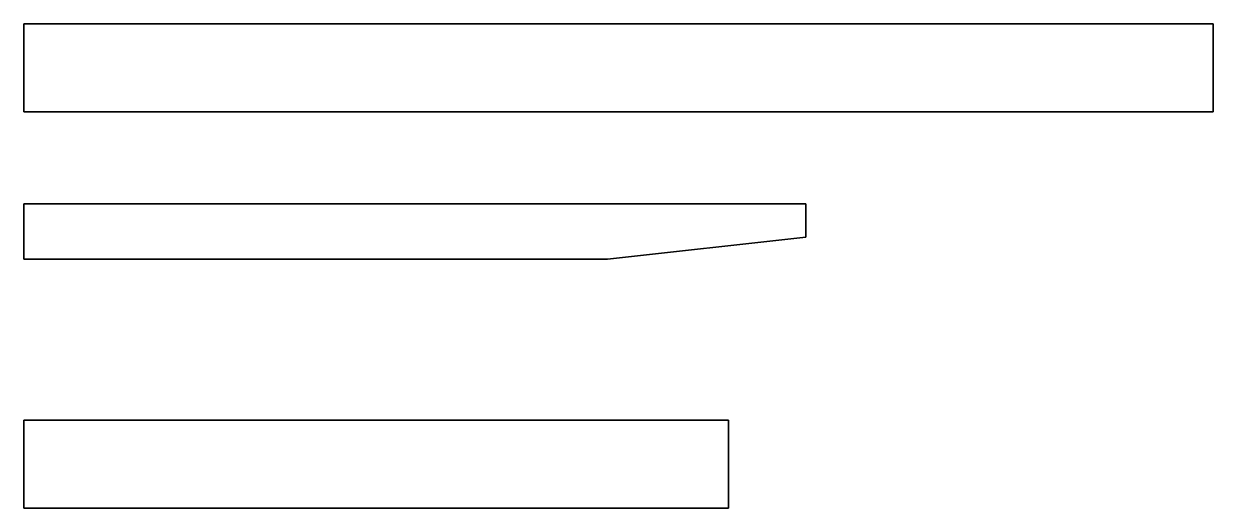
# Model space of a CAD drawing. Header units: millimetres. Extents: x 479 to 7862, y 682 to 3104.
# Drawn here: x 1653 to 2733, y 1635 to 2075 of the extents above; entities that cross this region are included whole.
import ezdxf

# ---------------------------------------------------------------- set-up
doc = ezdxf.new("R2010")
doc.units = ezdxf.units.MM
doc.layers.add('IF-FURN', color=7, linetype='Continuous', lineweight=35)

msp = doc.modelspace()

# ---------------------------------------------------------------- linework, layer by layer
at = {"layer": 'IF-FURN'}
for p, q in [((1652.5, 1995.1), (1652.5, 2075.1)), ((1652.5, 2075.1), (2732.5, 2075.1)), ((2732.5, 2075.1), (2732.5, 1995.1)), ((2732.5, 1995.1), (1652.5, 1995.1)), ((1652.5, 1911.6), (2362.5, 1911.6)), ((2362.5, 1911.6), (1652.5, 1911.6)), ((1652.5, 1911.6), (1652.5, 1861.6)), ((2362.5, 1911.6), (2362.5, 1881.6)), ((2182.5, 1861.6), (2362.5, 1881.6)), ((1992.6, 1861.6), (1652.5, 1861.6)), ((1992.6, 1861.6), (2182.5, 1861.6)), ((1652.5, 1635.5), (1652.5, 1715.5)), ((1652.5, 1715.5), (2292.5, 1715.5)), ((2292.5, 1715.5), (2292.5, 1635.5)), ((1652.5, 1635.5), (2292.5, 1635.5))]:
    msp.add_line(p, q, dxfattribs=at)

doc.saveas('drawing.dxf')
